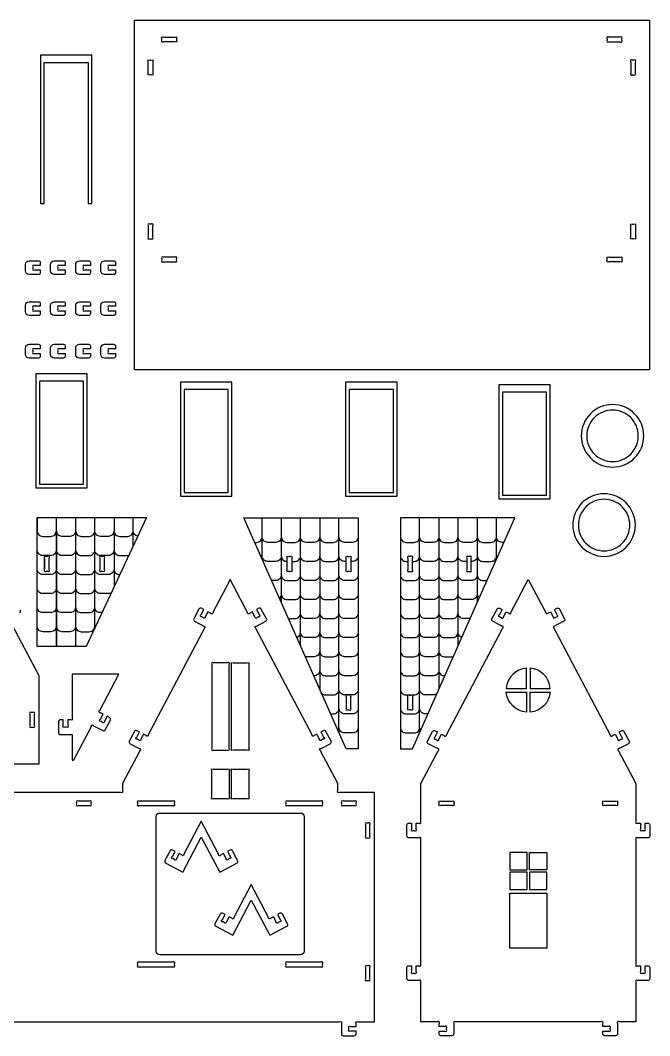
# Model space of a CAD drawing. Extents: x -438 to 582, y -285 to 379.
# Drawn here: x 171 to 582, y -285 to 378 of the extents above; entities that cross this region are included whole.
import ezdxf

# ---------------------------------------------------------------- set-up
doc = ezdxf.new("R2010")
doc.units = 0
doc.header["$MEASUREMENT"] = 0
doc.layers.add('LAYER1', color=18, linetype='CONTINUOUS')

msp = doc.modelspace()

# ---------------------------------------------------------------- linework, layer by layer
at = {"layer": 'LAYER1'}
for points in [[(581.71, 377.51), (581.71, 149.51), (245.71, 149.51), (245.71, 377.51)], [(186.83, 258.16), (186.83, 349.99), (215.63, 349.99), (215.63, 258.16), (218.03, 258.16), (218.03, 354.79), (184.43, 354.79), (184.43, 258.16)], [(214.97, 147.01), (181.37, 147.01), (181.37, 72.61), (214.97, 72.61)], [(212.57, 142.21), (183.77, 142.21), (183.77, 75.01), (212.57, 75.01)], [(309.32, 141.55), (275.72, 141.55), (275.72, 67.15), (309.32, 67.15)], [(417.14, 141.55), (383.54, 141.55), (383.54, 67.15), (417.14, 67.15)], [(517.09, 139.78), (483.49, 139.78), (483.49, 65.38), (517.09, 65.38)], [(306.92, 136.75), (278.12, 136.75), (278.12, 69.55), (306.92, 69.55)], [(414.74, 136.75), (385.94, 136.75), (385.94, 69.55), (414.74, 69.55)], [(514.69, 134.98), (485.89, 134.98), (485.89, 67.78), (514.69, 67.78)], [(253.54, 53.2), (214.32, -30.86), (187.14, -30.86), (182.34, -30.86), (182.34, 53.2)], [(383.92, -97.46), (317.07, 53.12), (391.73, 53.12), (391.73, -97.46)], [(463.96, -14.48), (493.98, 53.12), (419.32, 53.12), (419.32, -97.46), (427.12, -97.46), (459.09, -25.46)], [(501.98, -176.45), (501.98, -165.2), (490.73, -165.2), (490.73, -176.45)], [(503.48, -165.2), (514.73, -165.2), (514.73, -176.45), (503.48, -176.45)], [(490.73, -189.2), (501.98, -189.2), (501.98, -177.95), (490.73, -177.95)], [(514.73, -189.2), (514.73, -177.95), (503.48, -177.95), (503.48, -189.2)], [(514.73, -227.6), (490.73, -227.6), (490.73, -191.6), (514.73, -191.6)]]:
    msp.add_lwpolyline(points, close=True, dxfattribs=at)
for points in [[(264.77, 366.47), (272.25, 366.47, -1), (273.31, 365.41), (273.31, 364.53, -1), (272.25, 363.47), (264.77, 363.47, -1), (263.71, 364.53), (263.71, 365.41, -1)], [(555.17, 363.47), (562.65, 363.47, 1), (563.71, 364.53), (563.71, 365.41, 1), (562.65, 366.47), (555.17, 366.47, 1), (554.11, 365.41), (554.11, 364.53, 1)], [(257.71, 350.41), (257.71, 342.93, -1), (256.65, 341.87), (255.77, 341.87, -1), (254.71, 342.93), (254.71, 350.41, -1), (255.77, 351.47), (256.65, 351.47, -1)], [(569.71, 350.41), (569.71, 342.93, 1), (570.77, 341.87), (571.65, 341.87, 1), (572.71, 342.93), (572.71, 350.41, 1), (571.65, 351.47), (570.77, 351.47, 1)], [(254.71, 243.6), (254.71, 236.12, 1), (255.77, 235.06), (256.65, 235.06, 1), (257.71, 236.12), (257.71, 243.6, 1), (256.65, 244.66), (255.77, 244.66, 1)], [(572.71, 243.6), (572.71, 236.12, -1), (571.65, 235.06), (570.77, 235.06, -1), (569.71, 236.12), (569.71, 243.6, -1), (570.77, 244.66), (571.65, 244.66, -1)], [(183.1, 211.72), (177.1, 211.72, -0.414214), (174.7, 214.12), (174.7, 218.32, -0.414214), (177.1, 220.72), (183.1, 220.72, -0.414214), (184.3, 219.52), (184.3, 217.72), (180.56, 217.72, 1), (179.5, 216.66), (179.5, 215.78, 1), (180.56, 214.72), (184.3, 214.72), (184.3, 212.92, -0.414214)], [(199.48, 211.72), (193.48, 211.72, -0.414214), (191.08, 214.12), (191.08, 218.32, -0.414214), (193.48, 220.72), (199.48, 220.72, -0.414214), (200.68, 219.52), (200.68, 217.72), (196.94, 217.72, 1), (195.88, 216.66), (195.88, 215.78, 1), (196.94, 214.72), (200.68, 214.72), (200.68, 212.92, -0.414214)], [(215.86, 211.72), (209.86, 211.72, -0.414214), (207.46, 214.12), (207.46, 218.32, -0.414214), (209.86, 220.72), (215.86, 220.72, -0.414214), (217.06, 219.52), (217.06, 217.72), (213.32, 217.72, 1), (212.26, 216.66), (212.26, 215.78, 1), (213.32, 214.72), (217.06, 214.72), (217.06, 212.92, -0.414214)], [(232.24, 211.72), (226.24, 211.72, -0.414214), (223.84, 214.12), (223.84, 218.32, -0.414214), (226.24, 220.72), (232.24, 220.72, -0.414214), (233.44, 219.52), (233.44, 217.72), (229.7, 217.72, 1), (228.64, 216.66), (228.64, 215.78, 1), (229.7, 214.72), (233.44, 214.72), (233.44, 212.92, -0.414214)], [(264.77, 220.06), (272.25, 220.06, 1), (273.31, 221.12), (273.31, 222, 1), (272.25, 223.06), (264.77, 223.06, 1), (263.71, 222), (263.71, 221.12, 1)], [(562.65, 220.06), (555.17, 220.06, -1), (554.11, 221.12), (554.11, 222, -1), (555.17, 223.06), (562.65, 223.06, -1), (563.71, 222), (563.71, 221.12, -1)], [(183.1, 185.01), (177.1, 185.01, -0.414214), (174.7, 187.41), (174.7, 191.61, -0.414214), (177.1, 194.01), (183.1, 194.01, -0.414214), (184.3, 192.81), (184.3, 191.01), (180.56, 191.01, 1), (179.5, 189.95), (179.5, 189.07, 1), (180.56, 188.01), (184.3, 188.01), (184.3, 186.21, -0.414214)], [(199.48, 185.01), (193.48, 185.01, -0.414214), (191.08, 187.41), (191.08, 191.61, -0.414214), (193.48, 194.01), (199.48, 194.01, -0.414214), (200.68, 192.81), (200.68, 191.01), (196.94, 191.01, 1), (195.88, 189.95), (195.88, 189.07, 1), (196.94, 188.01), (200.68, 188.01), (200.68, 186.21, -0.414214)], [(215.86, 185.01), (209.86, 185.01, -0.414214), (207.46, 187.41), (207.46, 191.61, -0.414214), (209.86, 194.01), (215.86, 194.01, -0.414214), (217.06, 192.81), (217.06, 191.01), (213.32, 191.01, 1), (212.26, 189.95), (212.26, 189.07, 1), (213.32, 188.01), (217.06, 188.01), (217.06, 186.21, -0.414214)], [(232.24, 185.01), (226.24, 185.01, -0.414214), (223.84, 187.41), (223.84, 191.61, -0.414214), (226.24, 194.01), (232.24, 194.01, -0.414214), (233.44, 192.81), (233.44, 191.01), (229.7, 191.01, 1), (228.64, 189.95), (228.64, 189.07, 1), (229.7, 188.01), (233.44, 188.01), (233.44, 186.21, -0.414214)], [(183.1, 157.24), (177.1, 157.24, -0.414214), (174.7, 159.64), (174.7, 163.84, -0.414214), (177.1, 166.24), (183.1, 166.24, -0.414214), (184.3, 165.04), (184.3, 163.24), (180.56, 163.24, 1), (179.5, 162.18), (179.5, 161.3, 1), (180.56, 160.24), (184.3, 160.24), (184.3, 158.44, -0.414214)], [(199.48, 157.24), (193.48, 157.24, -0.414214), (191.08, 159.64), (191.08, 163.84, -0.414214), (193.48, 166.24), (199.48, 166.24, -0.414214), (200.68, 165.04), (200.68, 163.24), (196.94, 163.24, 1), (195.88, 162.18), (195.88, 161.3, 1), (196.94, 160.24), (200.68, 160.24), (200.68, 158.44, -0.414214)], [(215.86, 157.24), (209.86, 157.24, -0.414214), (207.46, 159.64), (207.46, 163.84, -0.414214), (209.86, 166.24), (215.86, 166.24, -0.414214), (217.06, 165.04), (217.06, 163.24), (213.32, 163.24, 1), (212.26, 162.18), (212.26, 161.3, 1), (213.32, 160.24), (217.06, 160.24), (217.06, 158.44, -0.414214)], [(232.24, 157.24), (226.24, 157.24, -0.414214), (223.84, 159.64), (223.84, 163.84, -0.414214), (226.24, 166.24), (232.24, 166.24, -0.414214), (233.44, 165.04), (233.44, 163.24), (229.7, 163.24, 1), (228.64, 162.18), (228.64, 161.3, 1), (229.7, 160.24), (233.44, 160.24), (233.44, 158.44, -0.414214)], [(557.71, 126.94, 0.414214), (537.32, 106.55, 0.414214), (557.71, 86.16, 0.414214), (578.1, 106.55, 0.414214)], [(557.71, 123.34, 0.414214), (540.92, 106.55, 0.414214), (557.71, 89.76, 0.414214), (574.5, 106.55, 0.414214)], [(552.18, 68.76, 0.414214), (531.78, 48.37, 0.414214), (552.18, 27.98, 0.414214), (572.57, 48.37, 0.414214)], [(552.18, 65.16, 0.414214), (535.38, 48.37, 0.414214), (552.18, 31.58, 0.414214), (568.97, 48.37, 0.414214)], [(187.14, 26.8), (187.14, 19.32, 1), (188.2, 18.26), (189.08, 18.26, 1), (190.14, 19.32), (190.14, 26.8, 1), (189.08, 27.86), (188.2, 27.86, 1)], [(223.16, 26.8), (223.16, 19.32, 1), (224.23, 18.26), (225.11, 18.26, 1), (226.17, 19.32), (226.17, 26.8, 1), (225.11, 27.86), (224.23, 27.86, 1)], [(348.5, 26.73), (348.5, 19.24, -1), (347.44, 18.18), (346.56, 18.18, -1), (345.5, 19.24), (345.5, 26.73, -1), (346.56, 27.79), (347.44, 27.79, -1)], [(386.93, 26.73), (386.93, 19.24, -1), (385.87, 18.18), (384.98, 18.18, -1), (383.92, 19.24), (383.92, 26.73, -1), (384.98, 27.79), (385.87, 27.79, -1)], [(424.12, 26.73), (424.12, 19.24, 1), (425.18, 18.18), (426.06, 18.18, 1), (427.12, 19.24), (427.12, 26.73, 1), (426.06, 27.79), (425.18, 27.79, 1)], [(462.55, 26.73), (462.55, 19.24, 1), (463.61, 18.18), (464.49, 18.18, 1), (465.55, 19.24), (465.55, 26.73, 1), (464.49, 27.79), (463.61, 27.79, 1)], [(519.02, -18.03), (556.15, -88.42, 1), (557.59, -88.86), (559.3, -87.96), (561.05, -91.27, 1), (562.48, -91.71), (563.26, -91.3, 1), (563.7, -89.87), (561.96, -86.56), (563.55, -85.72, -0.414214), (565.17, -86.22), (568.53, -92.59, -0.414214), (568.03, -94.21), (562.07, -97.36, 1), (561.62, -98.79), (572.94, -120.24), (572.94, -144.94, 1), (574, -146), (575.94, -146), (575.94, -149.74, 1), (577, -150.8), (577.88, -150.8, 1), (578.94, -149.74), (578.94, -146), (580.74, -146, -0.414214), (581.94, -147.2), (581.94, -154.4, -0.414214), (580.74, -155.6), (574, -155.6, 1), (572.94, -156.66), (572.94, -237.94, 1), (574, -239), (575.94, -239), (575.94, -242.74, 1), (577, -243.8), (577.88, -243.8, 1), (578.94, -242.74), (578.94, -239), (580.74, -239, -0.414214), (581.94, -240.2), (581.94, -247.4, -0.414214), (580.74, -248.6), (574, -248.6, 1), (572.94, -249.66), (572.94, -275.6), (562, -275.6, 1), (560.94, -276.66), (560.94, -283.4, -0.414214), (559.74, -284.6), (552.54, -284.6, -0.414214), (551.34, -283.4), (551.34, -281.6), (555.08, -281.6, 1), (556.14, -280.54), (556.14, -279.66, 1), (555.08, -278.6), (551.34, -278.6), (551.34, -276.66, 1), (550.28, -275.6), (455.18, -275.6, 1), (454.12, -276.66), (454.12, -283.4, -0.414214), (452.92, -284.6), (445.72, -284.6, -0.414214), (444.52, -283.4), (444.52, -281.6), (448.26, -281.6, 1), (449.32, -280.54), (449.32, -279.66, 1), (448.26, -278.6), (444.52, -278.6), (444.52, -276.66, 1), (443.46, -275.6), (432.52, -275.6), (432.52, -249.66, 1), (431.46, -248.6), (424.72, -248.6, -0.414214), (423.52, -247.4), (423.52, -240.2, -0.414214), (424.72, -239), (426.52, -239), (426.52, -242.74, 1), (427.58, -243.8), (428.46, -243.8, 1), (429.52, -242.74), (429.52, -239), (431.46, -239, 1), (432.52, -237.94), (432.52, -156.66, 1), (431.46, -155.6), (424.72, -155.6, -0.414214), (423.52, -154.4), (423.52, -147.2, -0.414214), (424.72, -146), (426.52, -146), (426.52, -149.74, 1), (427.58, -150.8), (428.46, -150.8, 1), (429.52, -149.74), (429.52, -146), (431.46, -146, 1), (432.52, -144.94), (432.52, -120.24), (443.84, -98.79, 1), (443.4, -97.36), (437.44, -94.21, -0.414214), (436.93, -92.59), (440.29, -86.22, -0.414214), (441.91, -85.72), (443.51, -86.56), (441.76, -89.87, 1), (442.21, -91.3), (442.98, -91.71, 1), (444.42, -91.27), (446.16, -87.96), (447.88, -88.86, 1), (449.31, -88.42), (485.95, -18.97, 1), (485.5, -17.53), (479.54, -14.39, -0.414214), (479.04, -12.77), (482.4, -6.4, -0.414214), (484.02, -5.9), (485.61, -6.74), (483.87, -10.04, 1), (484.31, -11.48), (485.09, -11.89, 1), (486.52, -11.44), (488.27, -8.14), (489.98, -9.04, 1), (491.41, -8.6), (502.73, 12.86), (514.54, -9.54), (517.2, -8.14), (519.44, -12.38), (522.09, -10.98), (519.85, -6.74), (521.44, -5.9, -0.414214), (523.06, -6.4), (526.42, -12.77, -0.414214), (525.92, -14.39)], [(296.31, -42.45), (296.31, -97.28, 1), (297.37, -98.34), (306.5, -98.34, 1), (307.56, -97.28), (307.56, -42.45, 1), (306.5, -41.39), (297.37, -41.39, 1)], [(320.31, -42.45), (320.31, -97.28, -1), (319.25, -98.34), (310.12, -98.34, -1), (309.06, -97.28), (309.06, -42.45, -1), (310.12, -41.39), (319.25, -41.39, -1)], [(501.53, -45, 0.366118), (488.39, -58.14), (501.53, -58.14)], [(503.93, -45), (503.93, -58.14), (517.07, -58.14, 0.366118)], [(205.25, -48.96), (205.25, -77.58, -1), (204.19, -78.64), (202.25, -78.64), (202.25, -82.38, -1), (201.19, -83.44), (200.31, -83.44, -1), (199.25, -82.38), (199.25, -78.64), (197.45, -78.64, 0.414214), (196.25, -79.84), (196.25, -87.04, 0.414214), (197.45, -88.24), (205.25, -88.24), (205.25, -104.6, 0.782614), (206.16, -104.82), (217.7, -82.94, -1), (219.14, -82.49), (225.1, -85.64, 0.414214), (226.72, -85.14), (230.08, -78.77, 0.414214), (229.58, -77.14), (227.99, -76.3), (226.24, -79.61, -1), (224.81, -80.06), (224.03, -79.65, -1), (223.59, -78.21), (225.33, -74.9), (223.62, -74, -1), (223.17, -72.56), (235.62, -48.96), (225.24, -48.96), (215.63, -48.96)], [(383.92, -63.58), (383.92, -71.06, 1), (384.98, -72.12), (385.87, -72.12, 1), (386.93, -71.06), (386.93, -63.58, 1), (385.87, -62.52), (384.98, -62.52, 1)], [(427.12, -63.58), (427.12, -71.06, -1), (426.06, -72.12), (425.18, -72.12, -1), (424.12, -71.06), (424.12, -63.58, -1), (425.18, -62.52), (426.06, -62.52, -1)], [(501.53, -73.68, -0.366118), (488.39, -60.54), (501.53, -60.54)], [(503.93, -73.68), (503.93, -60.54), (517.07, -60.54, -0.366118)], [(177.6, -74.9), (177.6, -82.38, 1), (178.66, -83.44), (179.54, -83.44, 1), (180.6, -82.38), (180.6, -74.9, 1), (179.54, -73.84), (178.66, -73.84, 1)], [(307.56, -111.8), (307.56, -129.07, -1), (306.5, -130.13), (297.37, -130.13, -1), (296.31, -129.07), (296.31, -111.8, -1), (297.37, -110.74), (306.5, -110.74, -1)], [(310.12, -110.74), (319.25, -110.74, -1), (320.31, -111.8), (320.31, -129.07, -1), (319.25, -130.13), (310.12, -130.13, -1), (309.06, -129.07), (309.06, -111.8, -1)], [(209.09, -134.6), (216.57, -134.6, 1), (217.63, -133.54), (217.63, -132.66, 1), (216.57, -131.6), (209.09, -131.6, 1), (208.03, -132.66), (208.03, -133.54, 1)], [(248.95, -134.6), (270.82, -134.6, 1), (271.88, -133.54), (271.88, -132.66, 1), (270.82, -131.6), (248.95, -131.6, 1), (247.88, -132.66), (247.88, -133.54, 1)], [(367.5, -131.6), (345.62, -131.6, 1), (344.56, -132.66), (344.56, -133.54, 1), (345.62, -134.6), (367.5, -134.6, 1), (368.56, -133.54), (368.56, -132.66, 1)], [(381.89, -134.6), (389.37, -134.6, 1), (390.43, -133.54), (390.43, -132.66, 1), (389.37, -131.6), (381.89, -131.6, 1), (380.83, -132.66), (380.83, -133.54, 1)], [(445.58, -131.6), (453.06, -131.6, -1), (454.12, -132.66), (454.12, -133.54, -1), (453.06, -134.6), (445.58, -134.6, -1), (444.52, -133.54), (444.52, -132.66, -1)], [(552.4, -131.6), (559.88, -131.6, -1), (560.94, -132.66), (560.94, -133.54, -1), (559.88, -134.6), (552.4, -134.6, -1), (551.34, -133.54), (551.34, -132.66, -1)], [(262.28, -139.4), (354.16, -139.4, -0.414214), (356.56, -141.8), (356.56, -229.4, -0.414214), (354.16, -231.8), (262.28, -231.8, -0.414214), (259.88, -229.4), (259.88, -141.8, -0.414214)], [(307.82, -169.15), (307.04, -169.56, -1), (305.61, -169.12), (303.86, -165.81), (302.15, -166.71, -1), (300.71, -166.27), (289.39, -144.8), (278.06, -166.27, -1), (276.63, -166.71), (274.91, -165.81), (273.17, -169.12, -1), (271.74, -169.56), (270.96, -169.15, -1), (270.51, -167.72), (272.26, -164.41), (270.67, -163.57, 0.414214), (269.04, -164.07), (265.68, -170.44, 0.414214), (266.18, -172.06), (277.34, -177.94), (289.39, -155.1), (301.44, -177.94), (312.59, -172.06, 0.414214), (313.1, -170.44), (309.73, -164.07, 0.414214), (308.11, -163.57), (306.52, -164.41), (308.26, -167.72, -1)], [(396.43, -147.06), (396.43, -154.54, 1), (397.49, -155.6), (398.37, -155.6, 1), (399.43, -154.54), (399.43, -147.06, 1), (398.37, -146), (397.49, -146, 1)], [(304.34, -210.76), (303.56, -210.35, -1), (303.12, -208.92), (304.87, -205.61), (303.27, -204.77, 0.414214), (301.65, -205.27), (298.29, -211.64, 0.414214), (298.79, -213.27), (309.94, -219.15), (322, -196.3), (334.05, -219.15), (345.2, -213.27, 0.414214), (345.7, -211.64), (342.34, -205.27, 0.414214), (340.72, -204.77), (339.13, -205.61), (340.87, -208.92, -1), (340.43, -210.35), (339.65, -210.76, -1), (338.22, -210.32), (336.47, -207.01), (334.75, -207.92, -1), (333.32, -207.47), (322, -186.01), (310.67, -207.47, -1), (309.24, -207.92), (307.52, -207.01), (305.78, -210.32, -1)], [(248.95, -239.6), (270.82, -239.6, 1), (271.88, -238.54), (271.88, -237.66, 1), (270.82, -236.6), (248.95, -236.6, 1), (247.88, -237.66), (247.88, -238.54, 1)], [(345.62, -239.6), (367.5, -239.6, 1), (368.56, -238.54), (368.56, -237.66, 1), (367.5, -236.6), (345.62, -236.6, 1), (344.56, -237.66), (344.56, -238.54, 1)], [(396.43, -240.06), (396.43, -247.54, 1), (397.49, -248.6), (398.37, -248.6, 1), (399.43, -247.54), (399.43, -240.06, 1), (398.37, -239), (397.49, -239, 1)]]:
    msp.add_lwpolyline(points, format="xyb", close=True, dxfattribs=at)
for points in [[(182.34, 53.2), (182.34, 44.59, 0.414214), (185.94, 40.99), (191.27, 40.99, 0.414214), (194.87, 44.59), (194.87, 53.2)], [(207.4, 53.2), (207.4, 44.59, -0.414214), (203.8, 40.99), (198.47, 40.99, -0.414214), (194.87, 44.59), (194.87, 53.2)], [(207.4, 53.2), (207.4, 44.59, 0.414214), (211, 40.99), (216.33, 40.99, 0.414214), (219.93, 44.59), (219.93, 53.2)], [(232.47, 53.2), (232.47, 44.59, -0.414214), (228.86, 40.99), (223.54, 40.99, -0.414214), (219.93, 44.59), (219.93, 53.2)], [(232.47, 53.2), (232.47, 44.59, 0.414214), (236.07, 40.99), (241.4, 40.99, 0.414214), (245, 44.59), (245, 53.2)], [(247.88, 41.06, -0.356178), (245, 44.59), (245, 53.2)], [(324.18, 37.09), (325.47, 37.09, 0.414214), (329.07, 40.69), (329.07, 53.12)], [(341.6, 53.12), (341.6, 40.69, -0.414214), (338, 37.09), (332.67, 37.09, -0.414214), (329.07, 40.69), (329.07, 53.12)], [(341.6, 53.12), (341.6, 40.69, 0.414214), (345.2, 37.09), (350.53, 37.09, 0.414214), (354.13, 40.69), (354.13, 53.12)], [(366.67, 53.12), (366.67, 40.69, -0.414214), (363.06, 37.09), (357.74, 37.09, -0.414214), (354.13, 40.69), (354.13, 53.12)], [(366.67, 53.12), (366.67, 40.69, 0.414214), (370.27, 37.09), (375.6, 37.09, 0.414214), (379.2, 40.69), (379.2, 53.12)], [(391.73, 53.12), (391.73, 40.69, -0.414214), (388.13, 37.09), (382.8, 37.09, -0.414214), (379.2, 40.69), (379.2, 53.12)], [(419.32, 53.12), (419.32, 40.69, 0.414214), (422.92, 37.09), (428.25, 37.09, 0.414214), (431.85, 40.69), (431.85, 53.12)], [(444.38, 53.12), (444.38, 40.69, -0.414214), (440.78, 37.09), (435.45, 37.09, -0.414214), (431.85, 40.69), (431.85, 53.12)], [(444.38, 53.12), (444.38, 40.69, 0.414214), (447.99, 37.09), (453.31, 37.09, 0.414214), (456.91, 40.69), (456.91, 53.12)], [(469.45, 53.12), (469.45, 40.69, -0.414214), (465.84, 37.09), (460.52, 37.09, -0.414214), (456.91, 40.69), (456.91, 53.12)], [(469.45, 53.12), (469.45, 40.69, 0.414214), (473.05, 37.09), (478.38, 37.09, 0.414214), (481.98, 40.69), (481.98, 53.12)], [(486.87, 37.09), (485.58, 37.09, -0.414214), (481.98, 40.69), (481.98, 53.12)], [(194.87, 44.59), (194.87, 32.16, -0.414214), (191.27, 28.56), (185.94, 28.56, -0.414214), (182.34, 32.16), (182.34, 44.59)], [(207.4, 44.59), (207.4, 32.16, -0.414214), (203.8, 28.56), (198.47, 28.56, -0.414214), (194.87, 32.16), (194.87, 44.59)], [(207.4, 44.59), (207.4, 32.16, 0.414214), (211, 28.56), (216.33, 28.56, 0.414214), (219.93, 32.16), (219.93, 44.59)], [(232.47, 44.59), (232.47, 32.16, -0.414214), (228.86, 28.56), (223.54, 28.56, -0.414214), (219.93, 32.16), (219.93, 44.59)], [(232.47, 44.59), (232.47, 32.16, 0.414214), (236.07, 28.56), (241.4, 28.56, 0.047441), (242.07, 28.63)], [(328.76, 26.79, 0.105656), (329.07, 28.27), (329.07, 40.69)], [(341.6, 40.69), (341.6, 28.27, -0.414214), (338, 24.66), (332.67, 24.66, -0.414214), (329.07, 28.27), (329.07, 40.69)], [(341.6, 40.69), (341.6, 28.27, 0.414214), (345.2, 24.66), (345.5, 24.66)], [(348.5, 24.66), (350.53, 24.66, 0.414214), (354.13, 28.27), (354.13, 40.69)], [(366.67, 40.69), (366.67, 28.27, -0.414214), (363.06, 24.66), (357.74, 24.66, -0.414214), (354.13, 28.27), (354.13, 40.69)], [(366.67, 40.69), (366.67, 28.27, 0.414214), (370.27, 24.66), (375.6, 24.66, 0.414214), (379.2, 28.27), (379.2, 40.69)], [(383.92, 24.66), (382.8, 24.66, -0.414214), (379.2, 28.27), (379.2, 40.69)], [(391.73, 40.69), (391.73, 28.27, -0.414214), (388.13, 24.66), (386.93, 24.66)], [(419.32, 40.69), (419.32, 28.27, 0.414214), (422.92, 24.66), (424.12, 24.66)], [(427.12, 24.66), (428.25, 24.66, 0.414214), (431.85, 28.27), (431.85, 40.69)], [(444.38, 40.69), (444.38, 28.27, -0.414214), (440.78, 24.66), (435.45, 24.66, -0.414214), (431.85, 28.27), (431.85, 40.69)], [(444.38, 40.69), (444.38, 28.27, 0.414214), (447.99, 24.66), (453.31, 24.66, 0.414214), (456.91, 28.27), (456.91, 40.69)], [(462.55, 24.66), (460.52, 24.66, -0.414214), (456.91, 28.27), (456.91, 40.69)], [(469.45, 40.69), (469.45, 28.27, -0.414214), (465.84, 24.66), (465.55, 24.66)], [(469.45, 40.69), (469.45, 28.27, 0.414214), (473.05, 24.66), (478.38, 24.66, 0.414214), (481.98, 28.27), (481.98, 40.69)], [(482.29, 26.79, -0.105656), (481.98, 28.27), (481.98, 40.69)], [(194.87, 32.16), (194.87, 19.74, -0.414214), (191.27, 16.13), (185.94, 16.13, -0.414214), (182.34, 19.74), (182.34, 32.16)], [(207.4, 32.16), (207.4, 19.74, -0.414214), (203.8, 16.13), (198.47, 16.13, -0.414214), (194.87, 19.74), (194.87, 32.16)], [(207.4, 32.16), (207.4, 19.74, 0.414214), (211, 16.13), (216.33, 16.13, 0.414214), (219.93, 19.74), (219.93, 32.16)], [(232.47, 32.16), (232.47, 19.74, -0.414214), (228.86, 16.13), (223.54, 16.13, -0.414214), (219.93, 19.74), (219.93, 32.16)], [(232.47, 32.16), (232.47, 19.74, 0.414214), (236.07, 16.13), (236.25, 16.13)], [(341.6, 28.27), (341.6, 15.84, -0.414214), (338, 12.24), (335.22, 12.24)], [(341.6, 28.27), (341.6, 15.84, 0.414214), (345.2, 12.24), (350.53, 12.24, 0.414214), (354.13, 15.84), (354.13, 28.27)], [(366.67, 28.27), (366.67, 15.84, -0.414214), (363.06, 12.24), (357.74, 12.24, -0.414214), (354.13, 15.84), (354.13, 28.27)], [(366.67, 28.27), (366.67, 15.84, 0.414214), (370.27, 12.24), (375.6, 12.24, 0.414214), (379.2, 15.84), (379.2, 28.27)], [(391.73, 28.27), (391.73, 15.84, -0.414214), (388.13, 12.24), (382.8, 12.24, -0.414214), (379.2, 15.84), (379.2, 28.27)], [(419.32, 28.27), (419.32, 15.84, 0.414214), (422.92, 12.24), (428.25, 12.24, 0.414214), (431.85, 15.84), (431.85, 28.27)], [(444.38, 28.27), (444.38, 15.84, -0.414214), (440.78, 12.24), (435.45, 12.24, -0.414214), (431.85, 15.84), (431.85, 28.27)], [(444.38, 28.27), (444.38, 15.84, 0.414214), (447.99, 12.24), (453.31, 12.24, 0.414214), (456.91, 15.84), (456.91, 28.27)], [(469.45, 28.27), (469.45, 15.84, -0.414214), (465.84, 12.24), (460.52, 12.24, -0.414214), (456.91, 15.84), (456.91, 28.27)], [(469.45, 28.27), (469.45, 15.84, 0.414214), (473.05, 12.24), (475.83, 12.24)], [(194.87, 19.74), (194.87, 7.31, -0.414214), (191.27, 3.71), (185.94, 3.71, -0.414214), (182.34, 7.31), (182.34, 19.74)], [(207.4, 19.74), (207.4, 7.31, -0.414214), (203.8, 3.71), (198.47, 3.71, -0.414214), (194.87, 7.31), (194.87, 19.74)], [(207.4, 19.74), (207.4, 7.31, 0.414214), (211, 3.71), (216.33, 3.71, 0.414214), (219.93, 7.31), (219.93, 19.74)], [(230.68, 4.2, -0.13254), (228.86, 3.71), (223.54, 3.71, -0.414214), (219.93, 7.31), (219.93, 19.74)], [(341.6, 15.84), (341.6, 3.41, -0.218341), (340.35, 0.68)], [(341.6, 15.84), (341.6, 3.41, 0.414214), (345.2, -0.19), (350.53, -0.19, 0.414214), (354.13, 3.41), (354.13, 15.84)], [(366.67, 15.84), (366.67, 3.41, -0.414214), (363.06, -0.19), (357.74, -0.19, -0.414214), (354.13, 3.41), (354.13, 15.84)], [(366.67, 15.84), (366.67, 3.41, 0.414214), (370.27, -0.19), (375.6, -0.19, 0.414214), (379.2, 3.41), (379.2, 15.84)], [(391.73, 15.84), (391.73, 3.41, -0.414214), (388.13, -0.19), (382.8, -0.19, -0.414214), (379.2, 3.41), (379.2, 15.84)], [(419.32, 15.84), (419.32, 3.41, 0.414214), (422.92, -0.19), (428.25, -0.19, 0.414214), (431.85, 3.41), (431.85, 15.84)], [(444.38, 15.84), (444.38, 3.41, -0.414214), (440.78, -0.19), (435.45, -0.19, -0.414214), (431.85, 3.41), (431.85, 15.84)], [(444.38, 15.84), (444.38, 3.41, 0.414214), (447.99, -0.19), (453.31, -0.19, 0.414214), (456.91, 3.41), (456.91, 15.84)], [(469.45, 15.84), (469.45, 3.41, -0.414214), (465.84, -0.19), (460.52, -0.19, -0.414214), (456.91, 3.41), (456.91, 15.84)], [(469.45, 15.84), (469.45, 3.41, 0.218341), (470.7, 0.68)], [(101.09, -275.6), (379.77, -275.6, -1), (380.83, -276.66), (380.83, -283.4, 0.414214), (382.03, -284.6), (389.23, -284.6, 0.414214), (390.43, -283.4), (390.43, -281.6), (386.69, -281.6, -1), (385.63, -280.54), (385.63, -279.66, -1), (386.69, -278.6), (390.43, -278.6), (390.43, -276.66, -1), (391.49, -275.6), (402.43, -275.6), (402.43, -125.93), (379.49, -125.93, -1), (378.43, -124.87), (378.43, -120.24), (367.11, -98.79, -1), (367.56, -97.36), (373.52, -94.21, 0.414214), (374.02, -92.59), (370.66, -86.22, 0.414214), (369.04, -85.72), (367.45, -86.56), (369.19, -89.87, -1), (368.75, -91.3), (367.97, -91.71, -1), (366.54, -91.27), (364.79, -87.96), (363.08, -88.86, -1), (361.64, -88.42), (325.01, -18.97, -1), (325.45, -17.53), (331.41, -14.39, 0.414214), (331.91, -12.77), (328.55, -6.4, 0.414214), (326.93, -5.9), (325.34, -6.74), (327.08, -10.04, -1), (326.64, -11.48), (325.86, -11.89, -1), (324.43, -11.44), (322.69, -8.14), (320.97, -9.04, -1), (319.54, -8.6), (308.22, 12.86), (296.9, -8.6, -1), (295.47, -9.04), (293.76, -8.14), (292.01, -11.44, -1), (290.58, -11.89), (289.8, -11.48, -1), (289.36, -10.04), (291.1, -6.74), (289.51, -5.9, 0.414214), (287.89, -6.4), (284.53, -12.77, 0.414214), (285.03, -14.39), (291.93, -18.03), (254.8, -88.42, -1), (253.37, -88.86), (251.65, -87.96), (249.91, -91.27, -1), (248.47, -91.71), (247.7, -91.3, -1), (247.25, -89.87), (249, -86.56), (247.4, -85.72, 0.414214), (245.78, -86.22), (242.42, -92.59, 0.414214), (242.93, -94.21), (248.89, -97.36, -1), (249.33, -98.79), (238.01, -120.24), (238.01, -124.87, -1), (236.95, -125.93), (78.43, -125.93)], [(194.87, 7.31), (194.87, -5.12, -0.414214), (191.27, -8.72), (185.94, -8.72, -0.414214), (182.34, -5.12), (182.34, 7.31)], [(207.4, 7.31), (207.4, -5.12, -0.414214), (203.8, -8.72), (198.47, -8.72, -0.414214), (194.87, -5.12), (194.87, 7.31)], [(207.4, 7.31), (207.4, -5.12, 0.414214), (211, -8.72), (216.33, -8.72, 0.414214), (219.93, -5.12), (219.93, 7.31)], [(224.65, -8.72), (223.54, -8.72, -0.414214), (219.93, -5.12), (219.93, 7.31)], [(346.26, -12.62), (350.53, -12.62, 0.414214), (354.13, -9.02), (354.13, 3.41)], [(366.67, 3.41), (366.67, -9.02, -0.414214), (363.06, -12.62), (357.74, -12.62, -0.414214), (354.13, -9.02), (354.13, 3.41)], [(366.67, 3.41), (366.67, -9.02, 0.414214), (370.27, -12.62), (375.6, -12.62, 0.414214), (379.2, -9.02), (379.2, 3.41)], [(391.73, 3.41), (391.73, -9.02, -0.414214), (388.13, -12.62), (382.8, -12.62, -0.414214), (379.2, -9.02), (379.2, 3.41)], [(419.32, 3.41), (419.32, -9.02, 0.414214), (422.92, -12.62), (428.25, -12.62, 0.414214), (431.85, -9.02), (431.85, 3.41)], [(444.38, 3.41), (444.38, -9.02, -0.414214), (440.78, -12.62), (435.45, -12.62, -0.414214), (431.85, -9.02), (431.85, 3.41)], [(444.38, 3.41), (444.38, -9.02, 0.414214), (447.99, -12.62), (453.31, -12.62, 0.414214), (456.91, -9.02), (456.91, 3.41)], [(464.79, -12.62), (460.52, -12.62, -0.414214), (456.91, -9.02), (456.91, 3.41)], [(194.87, -5.12), (194.87, -17.55, -0.414214), (191.27, -21.15), (185.94, -21.15, -0.414214), (182.34, -17.55), (182.34, -5.12)], [(207.4, -5.12), (207.4, -17.55, -0.414214), (203.8, -21.15), (198.47, -21.15, -0.414214), (194.87, -17.55), (194.87, -5.12)], [(207.4, -5.12), (207.4, -17.55, 0.414214), (211, -21.15), (216.33, -21.15, 0.414214), (219.93, -17.55), (219.93, -5.12)], [(220.07, -18.53, -0.0694), (219.93, -17.55), (219.93, -5.12)], [(170.78, -8.82, 0.414214), (171.28, -7.2)], [(351.69, -24.86, 0.321306), (354.13, -21.45), (354.13, -9.02)], [(366.67, -9.02), (366.67, -21.45, -0.414214), (363.06, -25.05), (357.74, -25.05, -0.414214), (354.13, -21.45), (354.13, -9.02)], [(366.67, -9.02), (366.67, -21.45, 0.414214), (370.27, -25.05), (375.6, -25.05, 0.414214), (379.2, -21.45), (379.2, -9.02)], [(391.73, -9.02), (391.73, -21.45, -0.414214), (388.13, -25.05), (382.8, -25.05, -0.414214), (379.2, -21.45), (379.2, -9.02)], [(419.32, -9.02), (419.32, -21.45, 0.414214), (422.92, -25.05), (428.25, -25.05, 0.414214), (431.85, -21.45), (431.85, -9.02)], [(444.38, -9.02), (444.38, -21.45, -0.414214), (440.78, -25.05), (435.45, -25.05, -0.414214), (431.85, -21.45), (431.85, -9.02)], [(444.38, -9.02), (444.38, -21.45, 0.414214), (447.99, -25.05), (453.31, -25.05, 0.414214), (456.91, -21.45), (456.91, -9.02)], [(459.36, -24.86, -0.321306), (456.91, -21.45), (456.91, -9.02)], [(111.55, -107.43), (183.6, -107.43), (183.6, -49.85), (164.37, -13.4, -1)], [(182.45, -30.86, -0.062017), (182.34, -29.98), (182.34, -17.55)], [(194.87, -17.55), (194.87, -29.98, -0.062017), (194.76, -30.86)], [(194.98, -30.86, -0.062017), (194.87, -29.98), (194.87, -17.55)], [(207.4, -17.55), (207.4, -29.98, -0.062017), (207.29, -30.86)], [(207.4, -17.55), (207.4, -29.98, 0.062017), (207.51, -30.86)], [(366.67, -21.45), (366.67, -33.87, -0.414214), (363.06, -37.48), (357.74, -37.48, -0.031775), (357.28, -37.45)], [(366.67, -21.45), (366.67, -33.87, 0.414214), (370.27, -37.48), (375.6, -37.48, 0.414214), (379.2, -33.87), (379.2, -21.45)], [(391.73, -21.45), (391.73, -33.87, -0.414214), (388.13, -37.48), (382.8, -37.48, -0.414214), (379.2, -33.87), (379.2, -21.45)], [(419.32, -21.45), (419.32, -33.87, 0.414214), (422.92, -37.48), (428.25, -37.48, 0.414214), (431.85, -33.87), (431.85, -21.45)], [(444.38, -21.45), (444.38, -33.87, -0.414214), (440.78, -37.48), (435.45, -37.48, -0.414214), (431.85, -33.87), (431.85, -21.45)], [(444.38, -21.45), (444.38, -33.87, 0.414214), (447.99, -37.48), (453.31, -37.48, 0.031775), (453.77, -37.45)], [(366.67, -33.87), (366.67, -46.3, -0.414214), (363.06, -49.9), (362.81, -49.9)], [(366.67, -33.87), (366.67, -46.3, 0.414214), (370.27, -49.9), (375.6, -49.9, 0.414214), (379.2, -46.3), (379.2, -33.87)], [(391.73, -33.87), (391.73, -46.3, -0.414214), (388.13, -49.9), (382.8, -49.9, -0.414214), (379.2, -46.3), (379.2, -33.87)], [(419.32, -33.87), (419.32, -46.3, 0.414214), (422.92, -49.9), (428.25, -49.9, 0.414214), (431.85, -46.3), (431.85, -33.87)], [(444.38, -33.87), (444.38, -46.3, -0.414214), (440.78, -49.9), (435.45, -49.9, -0.414214), (431.85, -46.3), (431.85, -33.87)], [(444.38, -33.87), (444.38, -46.3, 0.414214), (447.99, -49.9), (448.24, -49.9)], [(367.96, -61.49, 0.175964), (370.27, -62.33), (375.6, -62.33, 0.414214), (379.2, -58.73), (379.2, -46.3)], [(391.73, -46.3), (391.73, -58.73, -0.414214), (388.13, -62.33), (382.8, -62.33, -0.414214), (379.2, -58.73), (379.2, -46.3)], [(419.32, -46.3), (419.32, -58.73, 0.414214), (422.92, -62.33), (428.25, -62.33, 0.414214), (431.85, -58.73), (431.85, -46.3)], [(443.09, -61.49, -0.175964), (440.78, -62.33), (435.45, -62.33, -0.414214), (431.85, -58.73), (431.85, -46.3)], [(373.85, -74.76), (375.6, -74.76, 0.414214), (379.2, -71.16), (379.2, -58.73)], [(391.73, -58.73), (391.73, -71.16, -0.414214), (388.13, -74.76), (382.8, -74.76, -0.414214), (379.2, -71.16), (379.2, -58.73)], [(419.32, -58.73), (419.32, -71.16, 0.414214), (422.92, -74.76), (428.25, -74.76, 0.414214), (431.85, -71.16), (431.85, -58.73)], [(437.2, -74.76), (435.45, -74.76, -0.414214), (431.85, -71.16), (431.85, -58.73)], [(378.63, -85.53, 0.143371), (379.2, -83.59), (379.2, -71.16)], [(391.73, -71.16), (391.73, -83.59, -0.414214), (388.13, -87.19), (382.8, -87.19, -0.414214), (379.2, -83.59), (379.2, -71.16)], [(419.32, -71.16), (419.32, -83.59, 0.414214), (422.92, -87.19), (428.25, -87.19, 0.414214), (431.85, -83.59), (431.85, -71.16)], [(432.42, -85.53, -0.143371), (431.85, -83.59), (431.85, -71.16)], [(391.73, -83.59), (391.73, -96.01, -0.10326), (391.43, -97.46)], [(419.32, -83.59), (419.32, -96.01, 0.10326), (419.62, -97.46)]]:
    msp.add_lwpolyline(points, format="xyb", dxfattribs=at)
for points in [[(245, 34.89), (245, 44.59)], [(187.14, 19.32), (187.14, 26.8)], [(189.08, 27.86), (188.2, 27.86)], [(190.14, 19.32), (190.14, 26.8)], [(329.07, 26.08), (329.07, 28.27)], [(329.07, 26.08), (329.07, 28.27)], [(481.98, 26.08), (481.98, 28.27)], [(481.98, 26.08), (481.98, 28.27)], [(188.2, 18.26), (189.08, 18.26)], [(232.47, 19.74), (232.47, 8.03)], [(232.47, 19.74), (232.47, 8.03)], [(341.6, 3.41), (341.6, -2.14)], [(341.6, 3.41), (341.6, -2.14)], [(469.45, 3.41), (469.45, -2.14)], [(469.45, 3.41), (469.45, -2.14)], [(219.93, -18.83), (219.93, -17.55)], [(219.93, -18.83), (219.93, -17.55)], [(354.13, -30.36), (354.13, -21.45)], [(354.13, -30.36), (354.13, -21.45)], [(456.91, -30.36), (456.91, -21.45)], [(456.91, -30.36), (456.91, -21.45)], [(366.67, -46.3), (366.67, -58.59)], [(366.67, -46.3), (366.67, -58.59)], [(444.38, -46.3), (444.38, -58.59)], [(444.38, -46.3), (444.38, -58.59)], [(379.2, -86.81), (379.2, -83.59)], [(379.2, -86.81), (379.2, -83.59)], [(431.85, -86.81), (431.85, -83.59)], [(431.85, -86.81), (431.85, -83.59)], [(391.73, -96.01), (391.73, -97.46)], [(419.32, -96.01), (419.32, -97.46)]]:
    msp.add_lwpolyline(points, dxfattribs=at)

doc.saveas('drawing.dxf')
